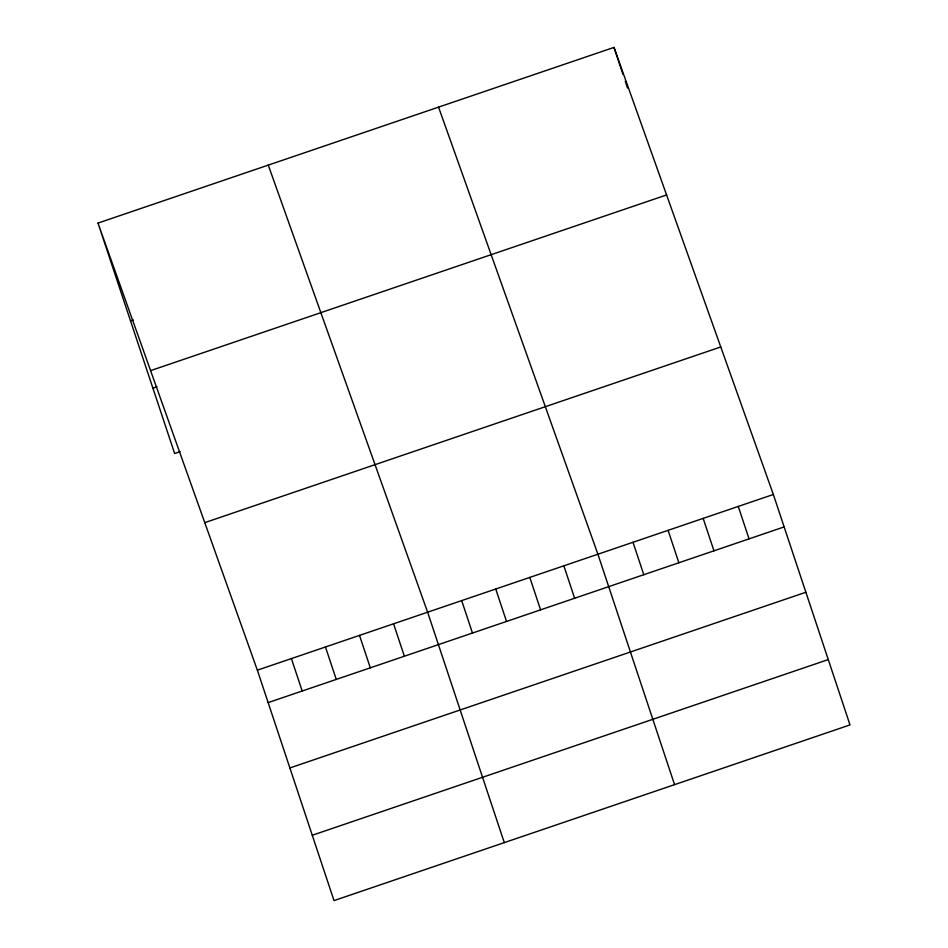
<?xml version="1.0" encoding="UTF-8"?>
<svg xmlns="http://www.w3.org/2000/svg" width="948" height="948" viewBox="0 0 948 948"><rect width="100%" height="100%" fill="white"/><g stroke="black" fill="none" stroke-linecap="round" stroke-linejoin="round"><path stroke-width="1.42" d="M98 223.088L613.996 47.4L773.355 494.489L850 724.912L334.004 900.6L257.358 670.177L98 223.088L174.645 453.511L180.096 451.651M130.516 320.851L133.241 319.926M150.59 370.632L666.586 194.944M152.912 388.17L157.001 386.772M204.768 522.644L720.764 346.956M257.358 670.177L773.355 494.489M268.142 702.61L784.138 526.922M289.875 767.951L805.871 592.263M312.271 835.259L828.268 659.583M438.557 107.136L597.915 554.225L674.561 784.648M268.272 165.106L427.631 612.207L504.289 842.618M613.996 47.4L622.99 74.43M625.242 81.196L627.505 87.998M738.267 506.445L749.05 538.867M703.179 518.39L713.962 550.824M668.091 530.335L678.875 562.768M633.003 542.28L643.787 574.713M563.859 565.826L574.642 598.259M529.802 577.415L540.585 609.848M495.745 589.016L506.528 621.45M461.688 600.605L472.471 633.039M393.574 623.796L404.369 656.229M359.517 635.397L370.312 667.83M325.46 646.986L336.256 679.42M291.403 658.587L302.199 691.021"/></g></svg>
